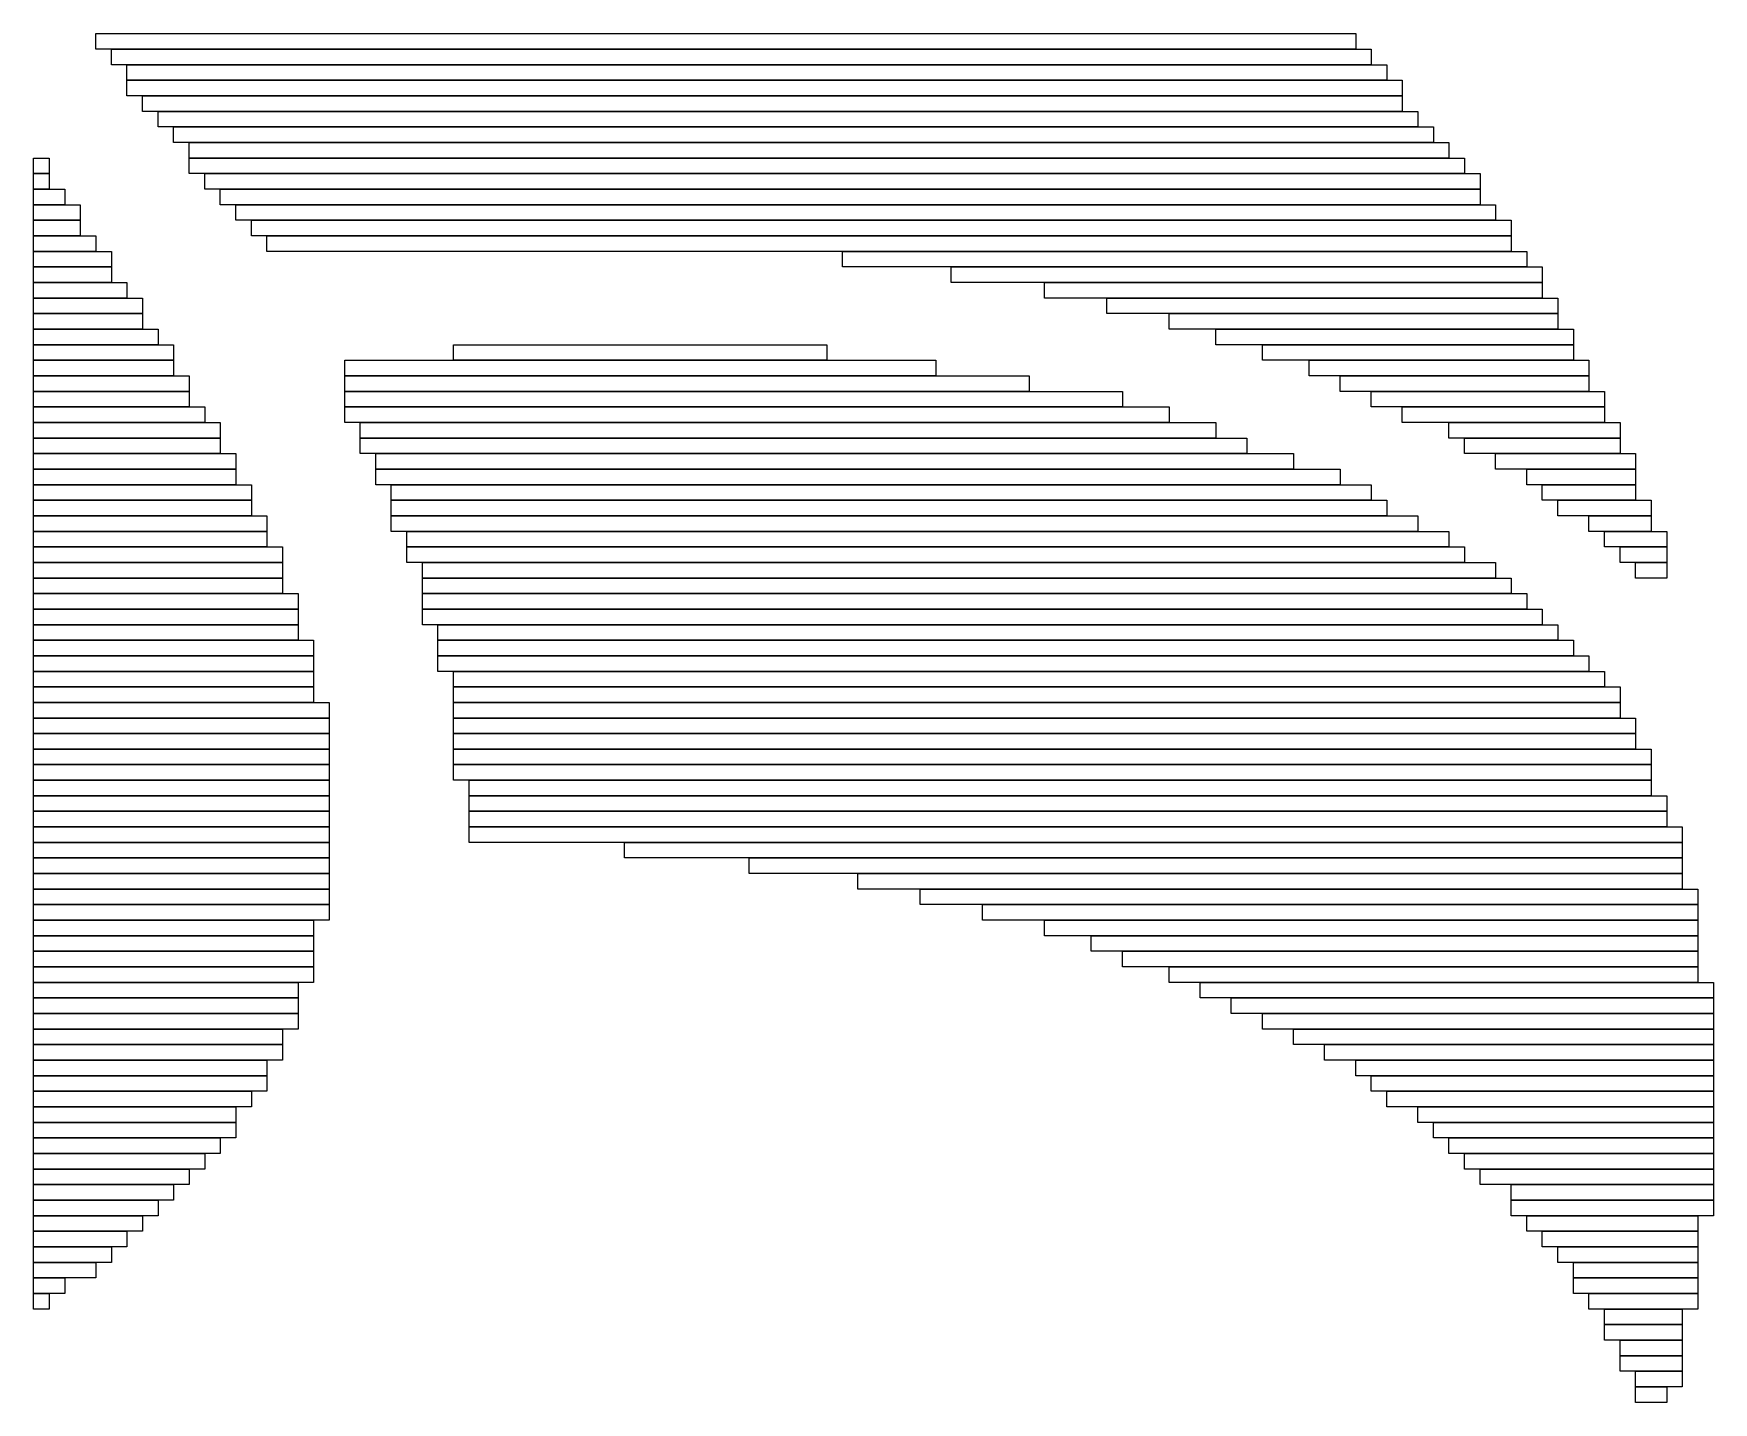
# Model space of a CAD drawing. Extents: x 448 to 556, y 478 to 566.
import ezdxf

# ---------------------------------------------------------------- set-up
doc = ezdxf.new("R2010")
doc.units = 0

msp = doc.modelspace()

# ---------------------------------------------------------------- linework, layer by layer
for p, q in [((452, 566), (533, 566)), ((452, 565), (452, 566)), ((533, 566), (533, 565)), ((533, 565), (452, 565)), ((453, 565), (534, 565)), ((453, 564), (453, 565)), ((534, 565), (534, 564)), ((534, 564), (453, 564)), ((454, 564), (535, 564)), ((454, 563), (454, 564)), ((535, 564), (535, 563)), ((535, 563), (454, 563)), ((454, 563), (536, 563)), ((454, 562), (454, 563)), ((536, 563), (536, 562)), ((536, 562), (454, 562)), ((455, 562), (536, 562)), ((455, 561), (455, 562)), ((536, 562), (536, 561)), ((536, 561), (455, 561)), ((456, 561), (537, 561)), ((456, 560), (456, 561)), ((537, 561), (537, 560)), ((537, 560), (456, 560)), ((457, 560), (538, 560)), ((457, 559), (457, 560)), ((538, 560), (538, 559)), ((538, 559), (457, 559)), ((458, 559), (539, 559)), ((458, 558), (458, 559)), ((539, 559), (539, 558)), ((448, 558), (449, 558)), ((448, 557), (448, 558)), ((449, 558), (449, 557)), ((539, 558), (458, 558)), ((458, 558), (540, 558)), ((458, 557), (458, 558)), ((540, 558), (540, 557)), ((449, 557), (448, 557)), ((448, 557), (449, 557)), ((448, 556), (448, 557)), ((449, 557), (449, 556)), ((540, 557), (458, 557)), ((459, 557), (541, 557)), ((459, 556), (459, 557)), ((541, 557), (541, 556)), ((449, 556), (448, 556)), ((448, 556), (450, 556)), ((448, 555), (448, 556)), ((450, 556), (450, 555)), ((541, 556), (459, 556)), ((460, 556), (541, 556)), ((460, 555), (460, 556)), ((541, 556), (541, 555)), ((450, 555), (448, 555)), ((448, 555), (451, 555)), ((448, 554), (448, 555)), ((451, 555), (451, 554)), ((541, 555), (460, 555)), ((461, 555), (542, 555)), ((461, 554), (461, 555)), ((542, 555), (542, 554)), ((451, 554), (448, 554)), ((448, 554), (451, 554)), ((448, 553), (448, 554)), ((451, 553), (448, 553)), ((448, 553), (452, 553)), ((448, 552), (448, 553)), ((451, 554), (451, 553)), ((452, 553), (452, 552)), ((542, 554), (461, 554)), ((462, 554), (543, 554)), ((462, 553), (462, 554)), ((543, 553), (462, 553)), ((463, 553), (543, 553)), ((463, 552), (463, 553)), ((543, 554), (543, 553)), ((543, 553), (543, 552)), ((452, 552), (448, 552)), ((448, 552), (453, 552)), ((448, 551), (448, 552)), ((453, 552), (453, 551)), ((543, 552), (463, 552)), ((500, 552), (544, 552)), ((500, 551), (500, 552)), ((544, 552), (544, 551)), ((453, 551), (448, 551)), ((448, 551), (453, 551)), ((448, 550), (448, 551)), ((453, 551), (453, 550)), ((544, 551), (500, 551)), ((507, 551), (545, 551)), ((507, 550), (507, 551)), ((545, 551), (545, 550)), ((453, 550), (448, 550)), ((448, 550), (454, 550)), ((448, 549), (448, 550)), ((454, 550), (454, 549)), ((545, 550), (507, 550)), ((513, 550), (545, 550)), ((513, 549), (513, 550)), ((545, 550), (545, 549)), ((454, 549), (448, 549)), ((448, 549), (455, 549)), ((448, 548), (448, 549)), ((455, 549), (455, 548)), ((545, 549), (513, 549)), ((517, 549), (546, 549)), ((517, 548), (517, 549)), ((546, 549), (546, 548)), ((455, 548), (448, 548)), ((448, 548), (455, 548)), ((448, 547), (448, 548)), ((455, 548), (455, 547)), ((546, 548), (517, 548)), ((521, 548), (546, 548)), ((521, 547), (521, 548)), ((546, 548), (546, 547)), ((455, 547), (448, 547)), ((448, 547), (456, 547)), ((448, 546), (448, 547)), ((456, 547), (456, 546)), ((546, 547), (521, 547)), ((524, 547), (547, 547)), ((524, 546), (524, 547)), ((547, 547), (547, 546)), ((456, 546), (448, 546)), ((448, 546), (457, 546)), ((448, 545), (448, 546)), ((457, 546), (457, 545)), ((475, 546), (499, 546)), ((475, 545), (475, 546)), ((499, 546), (499, 545)), ((547, 546), (524, 546)), ((527, 546), (547, 546)), ((527, 545), (527, 546)), ((547, 546), (547, 545)), ((457, 545), (448, 545)), ((448, 545), (457, 545)), ((448, 544), (448, 545)), ((457, 545), (457, 544)), ((468, 545), (506, 545)), ((468, 544), (468, 545)), ((499, 545), (475, 545)), ((506, 545), (506, 544)), ((547, 545), (527, 545)), ((530, 545), (548, 545)), ((530, 544), (530, 545)), ((548, 545), (548, 544)), ((457, 544), (448, 544)), ((448, 544), (458, 544)), ((448, 543), (448, 544)), ((458, 544), (458, 543)), ((506, 544), (468, 544)), ((468, 544), (512, 544)), ((468, 543), (468, 544)), ((512, 544), (512, 543)), ((548, 544), (530, 544)), ((532, 544), (548, 544)), ((532, 543), (532, 544)), ((548, 544), (548, 543)), ((458, 543), (448, 543)), ((448, 543), (458, 543)), ((448, 542), (448, 543)), ((458, 543), (458, 542)), ((512, 543), (468, 543)), ((468, 543), (518, 543)), ((468, 542), (468, 543)), ((518, 543), (518, 542)), ((548, 543), (532, 543)), ((534, 543), (549, 543)), ((534, 542), (534, 543)), ((549, 543), (549, 542)), ((458, 542), (448, 542)), ((448, 542), (459, 542)), ((448, 541), (448, 542)), ((459, 542), (459, 541)), ((518, 542), (468, 542)), ((468, 542), (521, 542)), ((468, 541), (468, 542)), ((521, 542), (521, 541)), ((549, 542), (534, 542)), ((536, 542), (549, 542)), ((536, 541), (536, 542)), ((549, 542), (549, 541)), ((459, 541), (448, 541)), ((448, 541), (460, 541)), ((448, 540), (448, 541)), ((460, 541), (460, 540)), ((521, 541), (468, 541)), ((469, 541), (524, 541)), ((469, 540), (469, 541)), ((524, 541), (524, 540)), ((549, 541), (536, 541)), ((539, 541), (550, 541)), ((539, 540), (539, 541)), ((550, 541), (550, 540)), ((460, 540), (448, 540)), ((448, 540), (460, 540)), ((448, 539), (448, 540)), ((460, 539), (448, 539)), ((448, 539), (461, 539)), ((448, 538), (448, 539)), ((460, 540), (460, 539)), ((461, 539), (461, 538)), ((524, 540), (469, 540)), ((469, 540), (526, 540)), ((469, 539), (469, 540)), ((526, 539), (469, 539)), ((470, 539), (529, 539)), ((470, 538), (470, 539)), ((526, 540), (526, 539)), ((529, 539), (529, 538)), ((550, 540), (539, 540)), ((540, 540), (550, 540)), ((540, 539), (540, 540)), ((550, 539), (540, 539)), ((542, 539), (551, 539)), ((542, 538), (542, 539)), ((550, 540), (550, 539)), ((551, 539), (551, 538)), ((461, 538), (448, 538)), ((448, 538), (461, 538)), ((448, 537), (448, 538)), ((461, 538), (461, 537)), ((529, 538), (470, 538)), ((470, 538), (532, 538)), ((470, 537), (470, 538)), ((532, 538), (532, 537)), ((551, 538), (542, 538)), ((544, 538), (551, 538)), ((544, 537), (544, 538)), ((551, 538), (551, 537)), ((461, 537), (448, 537)), ((448, 537), (462, 537)), ((448, 536), (448, 537)), ((462, 537), (462, 536)), ((532, 537), (470, 537)), ((471, 537), (534, 537)), ((471, 536), (471, 537)), ((534, 537), (534, 536)), ((551, 537), (544, 537)), ((545, 537), (551, 537)), ((545, 536), (545, 537)), ((551, 537), (551, 536)), ((462, 536), (448, 536)), ((448, 536), (462, 536)), ((448, 535), (448, 536)), ((462, 536), (462, 535)), ((534, 536), (471, 536)), ((471, 536), (535, 536)), ((471, 535), (471, 536)), ((535, 536), (535, 535)), ((551, 536), (545, 536)), ((546, 536), (552, 536)), ((546, 535), (546, 536)), ((552, 536), (552, 535)), ((462, 535), (448, 535)), ((448, 535), (463, 535)), ((448, 534), (448, 535)), ((463, 535), (463, 534)), ((535, 535), (471, 535)), ((471, 535), (537, 535)), ((471, 534), (471, 535)), ((537, 535), (537, 534)), ((552, 535), (546, 535)), ((548, 535), (552, 535)), ((548, 534), (548, 535)), ((552, 535), (552, 534)), ((463, 534), (448, 534)), ((448, 534), (463, 534)), ((448, 533), (448, 534)), ((463, 534), (463, 533)), ((537, 534), (471, 534)), ((472, 534), (539, 534)), ((472, 533), (472, 534)), ((539, 534), (539, 533)), ((552, 534), (548, 534)), ((549, 534), (553, 534)), ((549, 533), (549, 534)), ((553, 534), (553, 533)), ((463, 533), (448, 533)), ((448, 533), (464, 533)), ((448, 532), (448, 533)), ((464, 533), (464, 532)), ((539, 533), (472, 533)), ((472, 533), (540, 533)), ((472, 532), (472, 533)), ((540, 533), (540, 532)), ((553, 533), (549, 533)), ((550, 533), (553, 533)), ((550, 532), (550, 533)), ((553, 533), (553, 532)), ((464, 532), (448, 532)), ((448, 532), (464, 532)), ((448, 531), (448, 532)), ((464, 532), (464, 531)), ((540, 532), (472, 532)), ((473, 532), (542, 532)), ((473, 531), (473, 532)), ((542, 532), (542, 531)), ((553, 532), (550, 532)), ((551, 532), (553, 532)), ((551, 531), (551, 532)), ((553, 532), (553, 531)), ((464, 531), (448, 531)), ((448, 531), (464, 531)), ((448, 530), (448, 531)), ((464, 531), (464, 530)), ((542, 531), (473, 531)), ((473, 531), (543, 531)), ((473, 530), (473, 531)), ((543, 531), (543, 530)), ((553, 531), (551, 531)), ((464, 530), (448, 530)), ((448, 530), (465, 530)), ((448, 529), (448, 530)), ((465, 530), (465, 529)), ((543, 530), (473, 530)), ((473, 530), (544, 530)), ((473, 529), (473, 530)), ((544, 530), (544, 529)), ((465, 529), (448, 529)), ((448, 529), (465, 529)), ((448, 528), (448, 529)), ((465, 529), (465, 528)), ((544, 529), (473, 529)), ((473, 529), (545, 529)), ((473, 528), (473, 529)), ((545, 529), (545, 528)), ((465, 528), (448, 528)), ((448, 528), (465, 528)), ((448, 527), (448, 528)), ((465, 528), (465, 527)), ((545, 528), (473, 528)), ((474, 528), (546, 528)), ((474, 527), (474, 528)), ((546, 528), (546, 527)), ((465, 527), (448, 527)), ((448, 527), (466, 527)), ((448, 526), (448, 527)), ((466, 526), (448, 526)), ((448, 526), (466, 526)), ((448, 525), (448, 526)), ((466, 527), (466, 526)), ((466, 526), (466, 525)), ((546, 527), (474, 527)), ((474, 527), (547, 527)), ((474, 526), (474, 527)), ((547, 526), (474, 526)), ((474, 526), (548, 526)), ((474, 525), (474, 526)), ((547, 527), (547, 526)), ((548, 526), (548, 525)), ((466, 525), (448, 525)), ((448, 525), (466, 525)), ((448, 524), (448, 525)), ((466, 525), (466, 524)), ((548, 525), (474, 525)), ((475, 525), (549, 525)), ((475, 524), (475, 525)), ((549, 525), (549, 524)), ((466, 524), (448, 524)), ((448, 524), (466, 524)), ((448, 523), (448, 524)), ((466, 524), (466, 523)), ((549, 524), (475, 524)), ((475, 524), (550, 524)), ((475, 523), (475, 524)), ((550, 524), (550, 523)), ((466, 523), (448, 523)), ((448, 523), (467, 523)), ((448, 522), (448, 523)), ((467, 523), (467, 522)), ((550, 523), (475, 523)), ((475, 523), (550, 523)), ((475, 522), (475, 523)), ((550, 523), (550, 522)), ((467, 522), (448, 522)), ((448, 522), (467, 522)), ((448, 521), (448, 522)), ((467, 522), (467, 521)), ((550, 522), (475, 522)), ((475, 522), (551, 522)), ((475, 521), (475, 522)), ((551, 522), (551, 521)), ((467, 521), (448, 521)), ((448, 521), (467, 521)), ((448, 520), (448, 521)), ((467, 521), (467, 520)), ((551, 521), (475, 521)), ((475, 521), (551, 521)), ((475, 520), (475, 521)), ((551, 521), (551, 520)), ((467, 520), (448, 520)), ((448, 520), (467, 520)), ((448, 519), (448, 520)), ((467, 520), (467, 519)), ((551, 520), (475, 520)), ((475, 520), (552, 520)), ((475, 519), (475, 520)), ((552, 520), (552, 519)), ((467, 519), (448, 519)), ((448, 519), (467, 519)), ((448, 518), (448, 519)), ((467, 519), (467, 518)), ((552, 519), (475, 519)), ((475, 519), (552, 519)), ((475, 518), (475, 519)), ((552, 519), (552, 518)), ((467, 518), (448, 518)), ((448, 518), (467, 518)), ((448, 517), (448, 518)), ((467, 518), (467, 517)), ((552, 518), (475, 518)), ((476, 518), (552, 518)), ((476, 517), (476, 518)), ((552, 518), (552, 517)), ((467, 517), (448, 517)), ((448, 517), (467, 517)), ((448, 516), (448, 517)), ((467, 517), (467, 516)), ((552, 517), (476, 517)), ((476, 517), (553, 517)), ((476, 516), (476, 517)), ((553, 517), (553, 516)), ((467, 516), (448, 516)), ((448, 516), (467, 516)), ((448, 515), (448, 516)), ((467, 516), (467, 515)), ((553, 516), (476, 516)), ((476, 516), (553, 516)), ((476, 515), (476, 516)), ((553, 516), (553, 515)), ((467, 515), (448, 515)), ((448, 515), (467, 515)), ((448, 514), (448, 515)), ((467, 515), (467, 514)), ((553, 515), (476, 515)), ((476, 515), (554, 515)), ((476, 514), (476, 515)), ((554, 515), (554, 514)), ((467, 514), (448, 514)), ((448, 514), (467, 514)), ((448, 513), (448, 514)), ((467, 514), (467, 513)), ((554, 514), (476, 514)), ((486, 514), (554, 514)), ((486, 513), (486, 514)), ((554, 514), (554, 513)), ((467, 513), (448, 513)), ((448, 513), (467, 513)), ((448, 512), (448, 513)), ((467, 512), (448, 512)), ((448, 512), (467, 512)), ((448, 511), (448, 512)), ((467, 513), (467, 512)), ((467, 512), (467, 511)), ((554, 513), (486, 513)), ((494, 513), (554, 513)), ((494, 512), (494, 513)), ((554, 512), (494, 512)), ((501, 512), (554, 512)), ((501, 511), (501, 512)), ((554, 513), (554, 512)), ((554, 512), (554, 511)), ((467, 511), (448, 511)), ((448, 511), (467, 511)), ((448, 510), (448, 511)), ((467, 511), (467, 510)), ((554, 511), (501, 511)), ((505, 511), (555, 511)), ((505, 510), (505, 511)), ((555, 511), (555, 510)), ((467, 510), (448, 510)), ((448, 510), (467, 510)), ((448, 509), (448, 510)), ((467, 510), (467, 509)), ((555, 510), (505, 510)), ((509, 510), (555, 510)), ((509, 509), (509, 510)), ((555, 510), (555, 509)), ((467, 509), (448, 509)), ((448, 509), (466, 509)), ((448, 508), (448, 509)), ((466, 509), (466, 508)), ((555, 509), (509, 509)), ((513, 509), (555, 509)), ((513, 508), (513, 509)), ((555, 509), (555, 508)), ((466, 508), (448, 508)), ((448, 508), (466, 508)), ((448, 507), (448, 508)), ((466, 508), (466, 507)), ((555, 508), (513, 508)), ((516, 508), (555, 508)), ((516, 507), (516, 508)), ((555, 508), (555, 507)), ((466, 507), (448, 507)), ((448, 507), (466, 507)), ((448, 506), (448, 507)), ((466, 507), (466, 506)), ((555, 507), (516, 507)), ((518, 507), (555, 507)), ((518, 506), (518, 507)), ((555, 507), (555, 506)), ((466, 506), (448, 506)), ((448, 506), (466, 506)), ((448, 505), (448, 506)), ((466, 506), (466, 505)), ((555, 506), (518, 506)), ((521, 506), (555, 506)), ((521, 505), (521, 506)), ((555, 506), (555, 505)), ((466, 505), (448, 505)), ((448, 505), (465, 505)), ((448, 504), (448, 505)), ((465, 505), (465, 504)), ((555, 505), (521, 505)), ((523, 505), (556, 505)), ((523, 504), (523, 505)), ((556, 505), (556, 504)), ((465, 504), (448, 504)), ((448, 504), (465, 504)), ((448, 503), (448, 504)), ((465, 504), (465, 503)), ((556, 504), (523, 504)), ((525, 504), (556, 504)), ((525, 503), (525, 504)), ((556, 504), (556, 503)), ((465, 503), (448, 503)), ((448, 503), (465, 503)), ((448, 502), (448, 503)), ((465, 503), (465, 502)), ((556, 503), (525, 503)), ((527, 503), (556, 503)), ((527, 502), (527, 503)), ((556, 503), (556, 502)), ((465, 502), (448, 502)), ((448, 502), (464, 502)), ((448, 501), (448, 502)), ((464, 502), (464, 501)), ((556, 502), (527, 502)), ((529, 502), (556, 502)), ((529, 501), (529, 502)), ((556, 502), (556, 501)), ((464, 501), (448, 501)), ((448, 501), (464, 501)), ((448, 500), (448, 501)), ((464, 501), (464, 500)), ((556, 501), (529, 501)), ((531, 501), (556, 501)), ((531, 500), (531, 501)), ((556, 501), (556, 500)), ((464, 500), (448, 500)), ((448, 500), (463, 500)), ((448, 499), (448, 500)), ((463, 499), (448, 499)), ((448, 499), (463, 499)), ((448, 498), (448, 499)), ((463, 500), (463, 499)), ((463, 499), (463, 498)), ((556, 500), (531, 500)), ((533, 500), (556, 500)), ((533, 499), (533, 500)), ((556, 499), (533, 499)), ((534, 499), (556, 499)), ((534, 498), (534, 499)), ((556, 500), (556, 499)), ((556, 499), (556, 498)), ((463, 498), (448, 498)), ((448, 498), (462, 498)), ((448, 497), (448, 498)), ((462, 498), (462, 497)), ((556, 498), (534, 498)), ((535, 498), (556, 498)), ((535, 497), (535, 498)), ((556, 498), (556, 497)), ((462, 497), (448, 497)), ((448, 497), (461, 497)), ((448, 496), (448, 497)), ((461, 497), (461, 496)), ((556, 497), (535, 497)), ((537, 497), (556, 497)), ((537, 496), (537, 497)), ((556, 497), (556, 496)), ((461, 496), (448, 496)), ((448, 496), (461, 496)), ((448, 495), (448, 496)), ((461, 496), (461, 495)), ((556, 496), (537, 496)), ((538, 496), (556, 496)), ((538, 495), (538, 496)), ((556, 496), (556, 495)), ((461, 495), (448, 495)), ((448, 495), (460, 495)), ((448, 494), (448, 495)), ((460, 495), (460, 494)), ((556, 495), (538, 495)), ((539, 495), (556, 495)), ((539, 494), (539, 495)), ((556, 495), (556, 494)), ((460, 494), (448, 494)), ((448, 494), (459, 494)), ((448, 493), (448, 494)), ((459, 494), (459, 493)), ((556, 494), (539, 494)), ((540, 494), (556, 494)), ((540, 493), (540, 494)), ((556, 494), (556, 493)), ((459, 493), (448, 493)), ((448, 493), (458, 493)), ((448, 492), (448, 493)), ((458, 493), (458, 492)), ((556, 493), (540, 493)), ((541, 493), (556, 493)), ((541, 492), (541, 493)), ((556, 493), (556, 492)), ((458, 492), (448, 492)), ((448, 492), (457, 492)), ((448, 491), (448, 492)), ((457, 492), (457, 491)), ((556, 492), (541, 492)), ((543, 492), (556, 492)), ((543, 491), (543, 492)), ((556, 492), (556, 491)), ((457, 491), (448, 491)), ((448, 491), (456, 491)), ((448, 490), (448, 491)), ((456, 491), (456, 490)), ((556, 491), (543, 491)), ((543, 491), (556, 491)), ((543, 490), (543, 491)), ((556, 491), (556, 490)), ((456, 490), (448, 490)), ((448, 490), (455, 490)), ((448, 489), (448, 490)), ((455, 490), (455, 489)), ((556, 490), (543, 490)), ((544, 490), (555, 490)), ((544, 489), (544, 490)), ((555, 490), (555, 489)), ((455, 489), (448, 489)), ((448, 489), (454, 489)), ((448, 488), (448, 489)), ((454, 489), (454, 488)), ((555, 489), (544, 489)), ((545, 489), (555, 489)), ((545, 488), (545, 489)), ((555, 489), (555, 488)), ((454, 488), (448, 488)), ((448, 488), (453, 488)), ((448, 487), (448, 488)), ((453, 488), (453, 487)), ((555, 488), (545, 488)), ((546, 488), (555, 488)), ((546, 487), (546, 488)), ((555, 488), (555, 487)), ((453, 487), (448, 487)), ((448, 487), (452, 487)), ((448, 486), (448, 487)), ((452, 487), (452, 486)), ((555, 487), (546, 487)), ((547, 487), (555, 487)), ((547, 486), (547, 487)), ((555, 487), (555, 486)), ((452, 486), (448, 486)), ((448, 486), (450, 486)), ((448, 485), (448, 486)), ((450, 485), (448, 485)), ((448, 485), (449, 485)), ((448, 484), (448, 485)), ((449, 485), (449, 484)), ((450, 486), (450, 485)), ((555, 486), (547, 486)), ((547, 486), (555, 486)), ((547, 485), (547, 486)), ((555, 485), (547, 485)), ((548, 485), (555, 485)), ((548, 484), (548, 485)), ((555, 486), (555, 485)), ((555, 485), (555, 484)), ((449, 484), (448, 484)), ((555, 484), (548, 484)), ((549, 484), (554, 484)), ((549, 483), (549, 484)), ((554, 484), (554, 483)), ((554, 483), (549, 483)), ((549, 483), (554, 483)), ((549, 482), (549, 483)), ((554, 483), (554, 482)), ((554, 482), (549, 482)), ((550, 482), (554, 482)), ((550, 481), (550, 482)), ((554, 482), (554, 481)), ((554, 481), (550, 481)), ((550, 481), (554, 481)), ((550, 480), (550, 481)), ((554, 481), (554, 480)), ((554, 480), (550, 480)), ((551, 480), (554, 480)), ((551, 479), (551, 480)), ((554, 480), (554, 479)), ((554, 479), (551, 479)), ((551, 479), (553, 479)), ((551, 478), (551, 479)), ((553, 479), (553, 478)), ((553, 478), (551, 478))]:
    msp.add_line(p, q)

doc.saveas('drawing.dxf')
